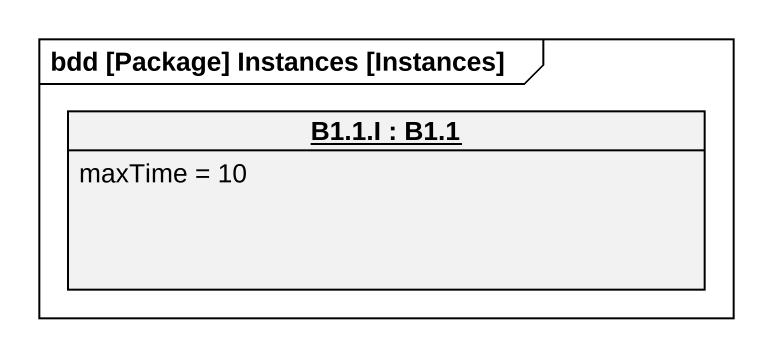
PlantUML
@startuml
mainframe bdd [Package] Instances [Instances]
hide circle
hide empty members
object "B1.1.I : B1.1" as B1_1_I {
  maxTime = 10
}
@enduml
